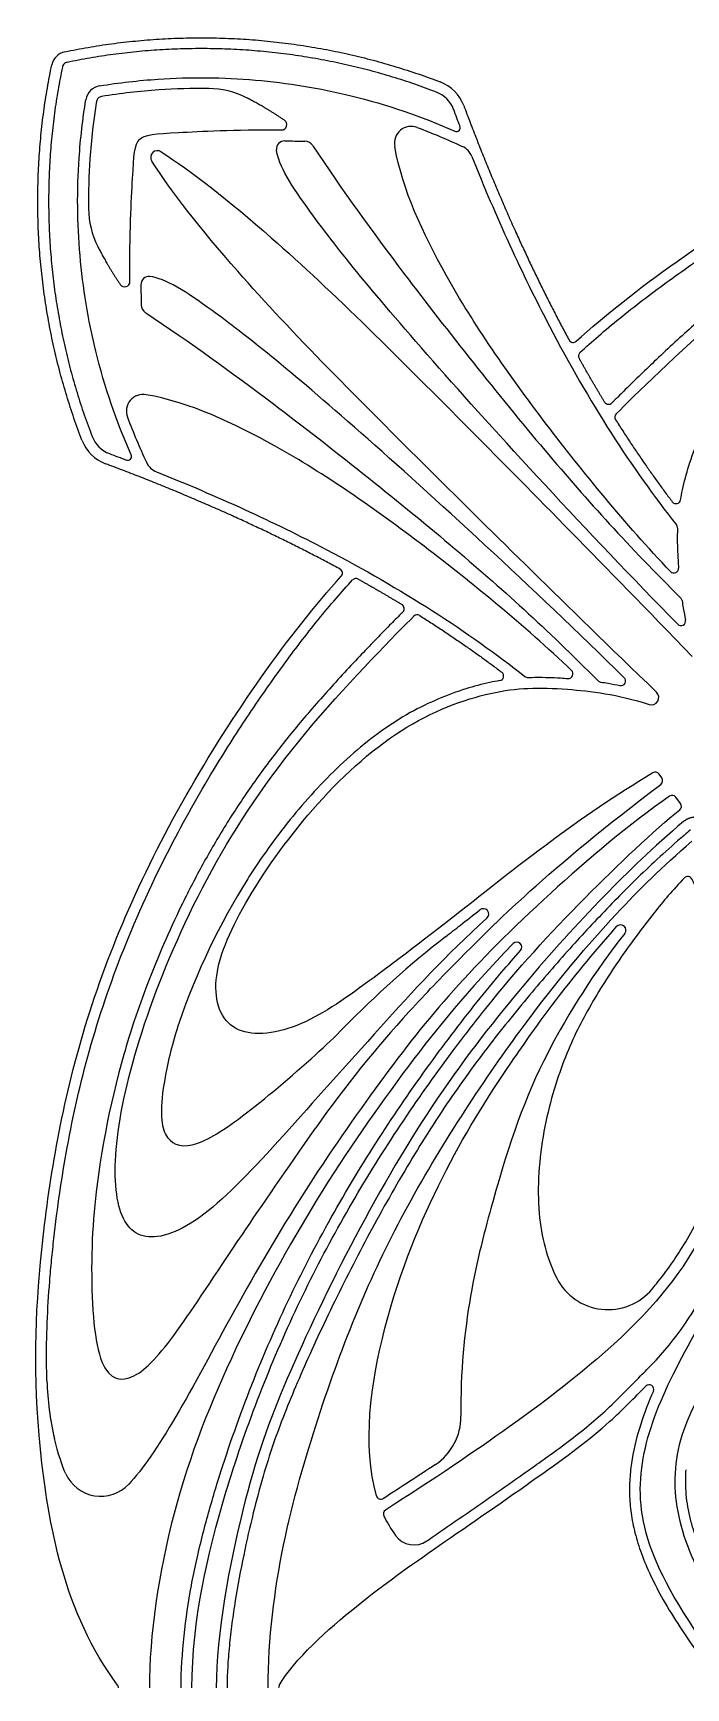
# Model space of a CAD drawing. Header units: millimetres. Extents: x -143 to 143, y -142 to 141.
# Drawn here: x -91.37 to -73.36, y -96.54 to -50.89 of the extents above; entities that cross this region are included whole.
import ezdxf

# ---------------------------------------------------------------- set-up
doc = ezdxf.new("R2010")
doc.units = ezdxf.units.MM
doc.header["$MEASUREMENT"] = 0
doc.layers.add('Layer 03', color=5, linetype='Continuous')

msp = doc.modelspace()

# ---------------------------------------------------------------- linework, layer by layer
at = {"layer": 'Layer 03'}
for p, q in [((-74.02, -71.434), (-74.097, -71.33)), ((-73.504, -72.139), (-73.63, -71.968)), ((-87.284, -96.541), (-87.284, -96.537))]:
    msp.add_line(p, q, dxfattribs=at)
for centre, radius, start, end in [((-90.395, -51.856), 0.465, 135, 168.3154), ((-90.395, -51.856), 0.465, 101.6846, 135), ((-90.395, -51.856), 0.166, 135, 168.3154), ((-90.395, -51.856), 0.166, 101.6846, 135), ((-89.451, -52.8), 0.465, 135, 170.7889), ((-89.451, -52.8), 0.465, 99.2111, 135), ((-86.548, -54.794), 2.378, 63.3282, 89.2967), ((-80.535, -53.283), 1.123, 20.7449, 68.9629), ((-89.451, -52.8), 0.166, 135, 170.7889), ((-89.451, -52.8), 0.166, 99.2111, 135), ((-80.535, -53.283), 0.824, 20.5054, 69.0096), ((-84.51, -53.413), 0.146, 269.2704, 56.0696), ((-84.424, -54.086), 0.227, 89.1375, 186.3046), ((-83.874, -54.141), 0.271, 33.5491, 88.4064), ((-80.931, -53.926), 0.466, 69.5004, 190.2854), ((-79.686, -53.495), 0.105, 246.1181, 20.9609), ((-87.934, -54.317), 0.187, 135, 212.9781), ((-87.934, -54.317), 0.187, 57.0219, 135), ((-79.748, -54.489), 0.526, 21.8203, 64.8963), ((-87.457, -55.703), 2.378, 180.7033, 206.6718), ((-88.838, -57.741), 0.146, 213.9304, 0.7296), ((-88.165, -57.827), 0.227, 83.6954, 180.8625), ((-88.11, -58.377), 0.271, 181.5936, 236.4509), ((-76.466, -59.292), 0.128, 208.4164, 312.3489), ((-76.19, -59.793), 0.128, 132.7807, 209.216), ((-88.325, -61.32), 0.466, 79.7146, 200.4996), ((-75.487, -60.999), 0.128, 211.3069, 315.053), ((-75.187, -61.484), 0.128, 135.2205, 212.2238), ((-88.968, -61.716), 0.824, 200.9904, 249.4946), ((-88.968, -61.716), 1.123, 201.0371, 249.2551), ((-88.756, -62.565), 0.105, 249.0391, 23.8819), ((-87.762, -62.503), 0.526, 205.1037, 248.1797), ((-73.628, -63.74), 0.128, 217.243, 350.187), ((-73.714, -64.534), 0.128, 357.4669, 38.4375), ((-82.959, -65.785), 0.128, 317.6511, 61.5836), ((-73.687, -65.653), 0.128, 223.6144, 4.2295), ((-82.458, -66.061), 0.128, 60.784, 137.2193), ((-81.253, -66.764), 0.128, 314.947, 58.6931), ((-73.587, -66.563), 0.128, 8.538, 45.1277), ((-80.767, -67.064), 0.128, 57.7762, 134.7795), ((-73.49, -67.104), 0.128, 224.4925, 11.9071), ((-76.598, -68.564), 0.128, 265.7705, 46.3856), ((-78.511, -68.623), 0.128, 279.813, 52.757), ((-77.717, -68.537), 0.128, 231.5625, 272.5331), ((-75.688, -68.664), 0.128, 224.8723, 261.462), ((-75.147, -68.761), 0.128, 258.0929, 45.5075), ((-74.307, -69.215), 0.203, 252.0828, 46.0476), ((-74.2, -71.406), 0.128, 36.5318, 121.0121), ((-74.123, -71.51), 0.128, 306.8683, 36.5318), ((-73.733, -72.043), 0.128, 36.2324, 124.5246), ((-73.607, -72.215), 0.128, 308.7425, 36.2324), ((-69.438, -84.296), 18.912, 147.8169, 161.129), ((-73.303, -74.283), 0.128, 27.5699, 135.6142), ((-78.948, -75.195), 0.152, 311.9446, 128.2365), ((-75.156, -75.635), 0.147, 321.6299, 138.5124), ((-63.266, -97.339), 27.254, 127.8444, 135.7526), ((-78.02, -76.103), 0.139, 318.4151, 135.964), ((-57.965, -99.017), 31.254, 137.4489, 144.9947), ((-65.599, -85.697), 24.19, 164.0953, 174.5631), ((-75.504, -84.517), 1.588, 207.0632, 319.9465), ((-80.614, -81.539), 8.77, 314.8451, 333.8405), ((-83.122, -87.846), 7.865, 181.645, 193.3116), ((-74.369, -88.302), 0.128, 336.196, 135.4588), ((-81.14, -89.065), 1.577, 303.6445, 0.7713), ((-89.498, -90.193), 1.061, 204.3601, 316.6185), ((-81.769, -91.207), 0.128, 195.7361, 302.6819), ((-81.575, -91.741), 0.128, 122.6251, 207.0023), ((-80.857, -91.973), 0.624, 215.1351, 304.7726), ((-89.136, -96.541), 0.128, 360, 36.8115), ((-84.464, -96.541), 0.128, 150.629, 180)]:
    msp.add_arc(centre, radius, start, end, dxfattribs=at)
for points, weights in [([(-90.49, -51.4), (-85.172, -50.301), (-80.131, -52.235)], [0.997443656326, 0.955010972844, 0.995739064271]), ([(-80.239, -52.513), (-85.198, -50.611), (-90.429, -51.693)], [0.995732443693, 0.955014493417, 0.997443507417]), ([(-90.016, -62.12), (-91.951, -57.079), (-90.851, -51.762)], [0.995739064271, 0.955010992265, 0.997443615859]), ([(-90.558, -51.822), (-91.64, -57.053), (-89.738, -62.012)], [0.997443527649, 0.955014514057, 0.995732385445]), ([(-79.484, -52.885), (-78.157, -56.435), (-76.578, -59.353)], [0.999174125056, 0.993021407767, 0.993615122786]), ([(-75.597, -61.065), (-75.955, -60.477), (-76.302, -59.855)], [0.99460200518, 0.994026204679, 0.993769464952]), ([(-75.295, -61.552), (-74.534, -62.76), (-73.73, -63.817)], [0.995140364382, 0.996635650114, 0.999548300082]), ([(-82.898, -65.673), (-85.816, -64.094), (-89.366, -62.767)], [0.993615122786, 0.993021407767, 0.999174125056]), ([(-82.396, -65.949), (-81.774, -66.296), (-81.186, -66.654)], [0.993769464952, 0.994026204679, 0.99460200518]), ([(-80.699, -66.956), (-79.491, -67.717), (-78.434, -68.521)], [0.995140365095, 0.996635650808, 0.999548300082])]:
    msp.add_rational_spline(points, weights, degree=2, dxfattribs=at)
for points, knots in [([(-76.379, -59.387), (-74.827, -57.972), (-70.189, -54.714), (-63.696, -51.97), (-57.582, -50.988), (-52.779, -50.836), (-47.758, -51.743), (-45.787, -53.218)], [630.116252, 630.116252, 630.116252, 630.116252, 637.82987, 645.745498, 653.661125, 661.576753, 669.390603, 669.390603, 669.390603, 669.390603]), ([(-76.277, -59.699), (-76.11, -59.544), (-75.752, -59.225), (-74.968, -58.572), (-73.884, -57.743), (-72.495, -56.779), (-70.845, -55.731), (-68.725, -54.538), (-66.152, -53.356), (-63.365, -52.411), (-60.694, -51.805), (-58.752, -51.526), (-57.518, -51.397), (-56.746, -51.327), (-55.787, -51.267), (-54.869, -51.252), (-54.332, -51.263), (-54.18, -51.267)], [8750.016713, 8750.016713, 8750.016713, 8750.016713, 8750.816738, 8751.702506, 8753.601734, 8755.60758, 8757.644264, 8760.466383, 8764.151665, 8767.578659, 8770.790949, 8773.76604, 8774.466769, 8775.150323, 8776.490476, 8777.8392, 8778.376462, 8778.376462, 8778.376462, 8778.376462]), ([(-89.525, -52.341), (-88.993, -52.255), (-87.565, -52.091), (-85.227, -52.111), (-82.458, -52.568), (-80.65, -53.183), (-79.728, -53.591)], [237.343389, 237.343389, 237.343389, 237.343389, 239.238986, 242.388315, 245.53158, 249.072285, 249.072285, 249.072285, 249.072285]), ([(-86.519, -52.416), (-86.979, -52.41), (-87.969, -52.438), (-88.954, -52.551), (-89.477, -52.636)], [119.541465, 119.541465, 119.541465, 119.541465, 121.156791, 123.019969, 123.019969, 123.019969, 123.019969]), ([(-88.66, -62.523), (-89.068, -61.601), (-89.684, -59.794), (-90.14, -57.024), (-90.161, -54.686), (-89.996, -53.258), (-89.91, -52.726)], [277.591529, 277.591529, 277.591529, 277.591529, 281.132234, 284.275498, 287.424828, 289.320424, 289.320424, 289.320424, 289.320424]), ([(-89.615, -52.774), (-89.7, -53.297), (-89.813, -54.282), (-89.841, -55.272), (-89.835, -55.732)], [123.700504, 123.700504, 123.700504, 123.700504, 125.563682, 127.179008, 127.179008, 127.179008, 127.179008]), ([(-63.183, -53.388), (-63.497, -53.478), (-64.154, -53.682), (-65.534, -54.179), (-66.957, -54.795), (-68.381, -55.528), (-69.461, -56.154), (-70.536, -56.857), (-71.583, -57.628), (-72.448, -58.335), (-73.307, -59.09), (-74.122, -59.843), (-74.851, -60.547), (-75.256, -60.948), (-75.379, -61.071), (-75.397, -61.089)], [8730.721544, 8730.721544, 8730.721544, 8730.721544, 8731.865581, 8733.138776, 8735.875482, 8737.307623, 8738.764868, 8740.259829, 8741.81868, 8743.331542, 8744.184127, 8745.838068, 8747.227256, 8747.748044, 8747.837932, 8747.837932, 8747.837932, 8747.837932]), ([(-66.943, -63.404), (-65.934, -62.282), (-63.876, -60.395), (-60.829, -57.702), (-58.481, -55.507), (-57.904, -53.838), (-58.888, -53.101), (-61.24, -53.138), (-64.609, -54.061), (-68.541, -55.818), (-72.178, -58.316), (-74.811, -60.923), (-75.278, -61.393)], [314.327864, 314.327864, 314.327864, 314.327864, 318.12419, 322.1203, 326.11641, 330.11252, 334.10863, 338.104741, 342.100851, 346.096961, 350.093071, 353.874413, 353.874413, 353.874413, 353.874413]), ([(-88.692, -57.74), (-88.709, -56.407), (-88.6, -54.547), (-88.57, -53.954), (-88.433, -53.818)], [106.870782, 106.870782, 106.870782, 106.870782, 109.20571, 111.671371, 111.671371, 111.671371, 111.671371]), ([(-88.433, -53.818), (-88.297, -53.681), (-87.704, -53.651), (-85.844, -53.542), (-84.512, -53.559)], [111.671371, 111.671371, 111.671371, 111.671371, 114.137032, 116.471959, 116.471959, 116.471959, 116.471959]), ([(-87.832, -54.16), (-87.026, -54.683), (-84.383, -56.727), (-79.335, -61.796), (-75.714, -65.459), (-73.182, -68.085)], [8631.931966, 8631.931966, 8631.931966, 8631.931966, 8637.707417, 8646.194065, 8654.44022, 8654.44022, 8654.44022, 8654.44022]), ([(-73.581, -67.194), (-76.073, -64.658), (-81.202, -59.058), (-83.761, -55.837), (-84.602, -54.539), (-84.649, -54.111)], [184.582336, 184.582336, 184.582336, 184.582336, 191.396001, 198.421701, 203.879684, 203.879684, 203.879684, 203.879684]), ([(-83.648, -53.992), (-82.806, -55.261), (-80.958, -57.812), (-77.198, -62.55), (-74.938, -65.038), (-73.497, -66.472)], [164.416936, 164.416936, 164.416936, 164.416936, 169.644104, 176.734833, 183.465439, 183.465439, 183.465439, 183.465439]), ([(-73.78, -65.741), (-75.035, -64.424), (-77.444, -61.47), (-79.94, -57.869), (-81.17, -55.219), (-81.389, -54.009)], [159.348372, 159.348372, 159.348372, 159.348372, 164.957375, 170.972667, 175.939154, 175.939154, 175.939154, 175.939154]), ([(-74.166, -69.069), (-76.793, -66.537), (-80.455, -62.916), (-85.524, -57.868), (-87.568, -55.225), (-88.091, -54.419)], [8608.82748, 8608.82748, 8608.82748, 8608.82748, 8617.073634, 8625.560282, 8631.335734, 8631.335734, 8631.335734, 8631.335734]), ([(-73.502, -63.762), (-73.486, -63.67), (-73.425, -63.356), (-73.274, -62.786), (-73.002, -62.048), (-72.621, -61.264), (-72.119, -60.479), (-71.508, -59.715), (-70.815, -58.984), (-70.064, -58.296), (-69.281, -57.665), (-68.597, -57.175), (-68.177, -56.901), (-68.028, -56.807)], [358.021999, 358.021999, 358.021999, 358.021999, 358.347824, 359.14772, 360.088888, 361.109051, 362.206961, 363.357499, 364.542785, 365.74245, 366.931109, 368.078289, 368.695207, 368.695207, 368.695207, 368.695207]), ([(-75.057, -68.67), (-77.593, -66.178), (-83.193, -61.049), (-86.414, -58.49), (-87.712, -57.649), (-88.141, -57.602)], [184.582336, 184.582336, 184.582336, 184.582336, 191.396, 198.421701, 203.879684, 203.879684, 203.879684, 203.879684]), ([(-88.259, -58.603), (-86.99, -59.445), (-84.439, -61.293), (-79.701, -65.053), (-77.213, -67.313), (-75.779, -68.754)], [164.416936, 164.416936, 164.416936, 164.416936, 169.644106, 176.734835, 183.465439, 183.465439, 183.465439, 183.465439]), ([(-76.51, -68.471), (-77.827, -67.216), (-80.781, -64.807), (-84.382, -62.311), (-87.032, -61.081), (-88.242, -60.862)], [159.348372, 159.348372, 159.348372, 159.348372, 164.957375, 170.972667, 175.939154, 175.939154, 175.939154, 175.939154]), ([(-73.586, -64.54), (-73.59, -64.618), (-73.597, -64.917), (-73.584, -65.286), (-73.564, -65.575), (-73.559, -65.644)], [157.686042, 157.686042, 157.686042, 157.686042, 157.9626, 158.736885, 158.980243, 158.980243, 158.980243, 158.980243]), ([(-89.033, -96.464), (-90.508, -94.493), (-91.415, -89.472), (-91.263, -84.669), (-90.281, -78.555), (-87.537, -72.062), (-84.279, -67.424), (-82.864, -65.872)], [547.800852, 547.800852, 547.800852, 547.800852, 555.6147, 563.530329, 571.445958, 579.361586, 587.075204, 587.075204, 587.075204, 587.075204]), ([(-90.984, -88.072), (-90.988, -87.919), (-90.999, -87.382), (-90.984, -86.464), (-90.924, -85.505), (-90.854, -84.733), (-90.725, -83.499), (-90.446, -81.557), (-89.84, -78.886), (-88.895, -76.099), (-87.713, -73.526), (-86.52, -71.406), (-85.472, -69.756), (-84.508, -68.367), (-83.679, -67.283), (-83.026, -66.499), (-82.707, -66.141), (-82.552, -65.974)], [8484.891238, 8484.891238, 8484.891238, 8484.891238, 8485.4285, 8486.777224, 8488.117377, 8488.800931, 8489.50166, 8492.47675, 8495.68904, 8499.116035, 8502.801317, 8505.623436, 8507.66012, 8509.665966, 8511.565194, 8512.450962, 8513.250987, 8513.250987, 8513.250987, 8513.250987]), ([(-73.461, -66.544), (-73.45, -66.613), (-73.422, -66.791), (-73.388, -66.969), (-73.365, -67.078)], [183.561231, 183.561231, 183.561231, 183.561231, 183.8052986, 184.196405, 184.196405, 184.196405, 184.196405]), ([(-78.847, -75.308), (-79.97, -76.317), (-81.856, -78.375), (-84.549, -81.422), (-86.744, -83.77), (-88.414, -84.347), (-89.15, -83.363), (-89.113, -81.011), (-88.19, -77.642), (-86.433, -73.71), (-83.935, -70.073), (-81.329, -67.44), (-80.858, -66.973)], [314.327864, 314.327864, 314.327864, 314.327864, 318.124191, 322.120301, 326.116411, 330.112521, 334.108631, 338.104741, 342.100851, 346.096961, 350.093071, 353.874413, 353.874413, 353.874413, 353.874413]), ([(-81.162, -66.854), (-81.18, -66.872), (-81.303, -66.995), (-81.704, -67.4), (-82.408, -68.129), (-83.161, -68.944), (-83.916, -69.803), (-84.624, -70.668), (-85.394, -71.715), (-86.097, -72.79), (-86.723, -73.87), (-87.456, -75.294), (-88.072, -76.717), (-88.569, -78.098), (-88.773, -78.755), (-88.863, -79.068)], [8515.429768, 8515.429768, 8515.429768, 8515.429768, 8515.519656, 8516.040444, 8517.429632, 8519.083573, 8519.936158, 8521.44902, 8523.007871, 8524.502832, 8525.960077, 8527.392218, 8530.128924, 8531.402119, 8532.546156, 8532.546156, 8532.546156, 8532.546156]), ([(-74.266, -71.297), (-76.331, -72.538), (-79.806, -75.321), (-82.171, -77.113), (-84.095, -78.462), (-86.009, -78.622), (-86.546, -77.104), (-85.678, -75.011), (-83.746, -72.23), (-81.228, -69.905), (-78.606, -68.949), (-76.938, -68.924), (-75.236, -69.128), (-74.37, -69.409)], [8569.98526, 8569.98526, 8569.98526, 8569.98526, 8573.473565, 8577.017914, 8580.562263, 8584.106612, 8587.650961, 8591.19531, 8594.739659, 8598.284008, 8601.828357, 8605.372706, 8608.188221, 8608.188221, 8608.188221, 8608.188221]), ([(-78.489, -68.749), (-78.581, -68.765), (-78.895, -68.826), (-79.465, -68.977), (-80.203, -69.249), (-80.987, -69.63), (-81.772, -70.132), (-82.536, -70.743), (-83.267, -71.436), (-83.955, -72.187), (-84.586, -72.97), (-85.076, -73.654), (-85.351, -74.074), (-85.444, -74.223)], [358.021999, 358.021999, 358.021999, 358.021999, 358.347824, 359.14772, 360.088888, 361.109051, 362.206961, 363.357499, 364.542785, 365.74245, 366.931109, 368.07829, 368.695207, 368.695207, 368.695207, 368.695207]), ([(-77.711, -68.665), (-77.633, -68.661), (-77.334, -68.654), (-76.965, -68.667), (-76.676, -68.687), (-76.607, -68.692)], [157.686042, 157.686042, 157.686042, 157.686042, 157.9626, 158.736885, 158.980243, 158.980243, 158.980243, 158.980243]), ([(-75.707, -68.79), (-75.638, -68.801), (-75.46, -68.829), (-75.282, -68.863), (-75.173, -68.886)], [183.561231, 183.561231, 183.561231, 183.561231, 183.8052986, 184.196405, 184.196405, 184.196405, 184.196405]), ([(-80.989, -77.882), (-80.756, -77.629), (-80.241, -77.076), (-79.404, -76.24), (-77.134, -73.929), (-74.046, -71.613)], [8560.434372, 8560.434372, 8560.434372, 8560.434372, 8562.164842, 8564.243869, 8569.378177, 8569.378177, 8569.378177, 8569.378177]), ([(-73.805, -71.938), (-74.896, -72.688), (-77.363, -74.798), (-79.888, -77.336), (-81.742, -79.707), (-83.946, -82.872), (-85.845, -86.14), (-87.455, -89.206), (-88.352, -90.525), (-88.727, -90.922)], [8453.611666, 8453.611666, 8453.611666, 8453.611666, 8457.098707, 8460.860751, 8464.622795, 8468.384839, 8472.146882, 8475.908926, 8479.540366, 8479.540366, 8479.540366, 8479.540366]), ([(-86.985, -96.541), (-86.965, -94.638), (-86.17, -91.092), (-84.231, -86.066), (-81.724, -81.592), (-78.808, -77.593), (-76.404, -74.941), (-74.214, -72.866), (-73.527, -72.315)], [8419.766966, 8419.766966, 8419.766966, 8419.766966, 8425.395834, 8431.024702, 8436.65357, 8442.282438, 8447.911306, 8452.902795, 8452.902795, 8452.902795, 8452.902795]), ([(-73.418, -72.638), (-74.257, -73.343), (-75.74, -74.781), (-77.765, -77.018), (-80.231, -80.132), (-82.533, -84.071), (-84.503, -88.202), (-85.573, -91.158), (-86.312, -95.054), (-86.312, -96.541)], [589.057711, 589.057711, 589.057711, 589.057711, 593.231523, 597.9759, 602.720278, 607.464656, 612.209034, 616.953411, 621.697789, 621.697789, 621.697789, 621.697789]), ([(-73.225, -72.867), (-73.346, -72.968), (-73.685, -73.258), (-74.222, -73.743), (-74.824, -74.322), (-75.583, -75.089), (-76.517, -76.084), (-77.641, -77.381), (-78.813, -78.825), (-80.002, -80.462), (-81.144, -82.289), (-82.225, -84.232), (-83.059, -85.889), (-83.668, -87.189), (-84.071, -88.099), (-84.431, -88.964), (-84.749, -89.823), (-85.037, -90.736), (-85.308, -91.758), (-85.568, -92.901), (-85.759, -93.92), (-85.882, -94.757), (-85.954, -95.374), (-86.001, -95.967), (-86.013, -96.353), (-86.013, -96.541)], [1247.803583, 1247.803583, 1247.803583, 1247.803583, 1248.355471, 1249.372583, 1250.344529, 1251.28971, 1253.164722, 1255.137333, 1257.319106, 1259.698776, 1262.243343, 1264.883737, 1267.510236, 1268.75875, 1269.928058, 1271.006026, 1272.051535, 1273.145054, 1274.367776, 1275.766539, 1277.260484, 1278.009144, 1278.740782, 1279.441764, 1280.099006, 1280.099006, 1280.099006, 1280.099006]), ([(-84.879, -96.541), (-84.879, -93.798), (-83.522, -88.712), (-81.357, -83.445), (-77.761, -78.004), (-75.27, -75.124), (-74.03, -73.907), (-73.189, -73.18)], [1152.089105, 1152.089105, 1152.089105, 1152.089105, 1158.491206, 1164.893307, 1171.295409, 1177.69751, 1183.361443, 1183.361443, 1183.361443, 1183.361443]), ([(-73.394, -74.193), (-73.716, -74.522), (-74.359, -75.305), (-75.221, -76.455), (-76.104, -77.866), (-76.768, -79.232), (-77.374, -81.27), (-77.511, -83.638), (-77.14, -84.806), (-76.918, -85.239)], [89.124136, 89.124136, 89.124136, 89.124136, 90.593735, 92.677422, 94.761109, 96.844797, 98.928484, 101.012171, 102.999609, 102.999609, 102.999609, 102.999609]), ([(-74.289, -85.539), (-74.249, -85.491), (-74.087, -85.294), (-73.819, -84.945), (-73.467, -84.421), (-73.069, -83.73), (-72.668, -82.845), (-72.393, -81.986), (-72.23, -81.278), (-72.102, -80.543), (-72.013, -79.601), (-72.027, -78.462), (-72.124, -77.706), (-72.198, -77.334), (-72.482, -76.007), (-72.993, -74.599), (-73.189, -74.223)], [106.663297, 106.663297, 106.663297, 106.663297, 106.833107, 107.359887, 107.865368, 108.556981, 109.534705, 110.5169, 111.015324, 111.521428, 112.553347, 113.595453, 114.630436, 115.630436, 116.630436, 117.498885, 117.498885, 117.498885, 117.498885]), ([(-79.987, -75.817), (-79.85, -75.71), (-79.534, -75.464), (-79.22, -75.216), (-79.042, -75.076)], [390.957858, 390.957858, 390.957858, 390.957858, 391.568475, 392.363854, 392.363854, 392.363854, 392.363854]), ([(-81.893, -91.241), (-82.285, -89.849), (-81.816, -86.394), (-80.076, -82.239), (-78.312, -79.423), (-76.615, -77.063), (-75.266, -75.538)], [156.96674, 156.96674, 156.96674, 156.96674, 161.04416, 165.24501, 169.44586, 173.559853, 173.559853, 173.559853, 173.559853]), ([(-75.041, -75.726), (-75.853, -76.752), (-77.461, -79.264), (-78.575, -82.494), (-79.596, -86.589), (-79.562, -89.044)], [135.726183, 135.726183, 135.726183, 135.726183, 141.07044, 147.265115, 152.838848, 152.838848, 152.838848, 152.838848]), ([(-78.12, -76.007), (-79.407, -77.338), (-81.063, -79.372), (-83.575, -82.98), (-85.845, -87.122), (-87.649, -91.601), (-88.157, -95.097), (-88.157, -96.541)], [355.56031, 355.56031, 355.56031, 355.56031, 360.78753, 366.362891, 371.938253, 377.513614, 383.088975, 383.088975, 383.088975, 383.088975]), ([(-87.284, -96.537), (-87.279, -96.059), (-87.222, -95.114), (-87.015, -93.723), (-86.713, -92.372), (-86.218, -90.62), (-85.487, -88.491), (-84.444, -86.036), (-83.252, -83.707), (-81.941, -81.516), (-80.559, -79.489), (-79.38, -77.933), (-78.498, -76.861), (-78.093, -76.394), (-77.916, -76.195)], [328.365251, 328.365251, 328.365251, 328.365251, 330.04526, 331.686682, 333.303976, 334.905597, 338.081775, 341.21075, 344.270349, 347.265503, 350.178802, 352.885665, 354.124351, 355.057353, 355.057353, 355.057353, 355.057353]), ([(-72.172, -96.252), (-73.362, -94.662), (-74.595, -92.564), (-74.708, -90.331), (-73.9, -88.105), (-72.361, -85.5), (-71.022, -82.127), (-70.993, -79.53), (-71.233, -77.593), (-71.69, -76.163)], [504.591347, 504.591347, 504.591347, 504.591347, 508.115361, 511.847617, 515.579874, 519.312131, 523.044388, 526.776645, 530.344987, 530.344987, 530.344987, 530.344987]), ([(-71.49, -76.093), (-70.943, -77.508), (-70.554, -79.644), (-70.744, -82.355), (-71.22, -84.518), (-72.459, -87.56), (-73.647, -89.564), (-73.748, -91.667), (-72.857, -93.792), (-71.835, -95.25), (-70.647, -96.41)], [530.726152, 530.726152, 530.726152, 530.726152, 533.885148, 537.183077, 540.481006, 543.778935, 547.076864, 550.374793, 553.672722, 556.853391, 556.853391, 556.853391, 556.853391]), ([(-71.805, -77.894), (-71.673, -78.93), (-71.754, -81.284), (-72.876, -84.422), (-75.287, -87.277), (-78.977, -89.926), (-81.644, -91.634)], [160.32193, 160.32193, 160.32193, 160.32193, 164.937777, 170.479314, 176.020851, 181.496701, 181.496701, 181.496701, 181.496701]), ([(-87.333, -78.179), (-87.526, -78.743), (-87.888, -80.329), (-87.825, -81.425), (-87.072, -81.745), (-85.753, -80.954), (-83.888, -79.379), (-83.035, -78.575), (-82.789, -78.322)], [373.8414, 373.8414, 373.8414, 373.8414, 375.131699, 377.707818, 380.283937, 382.860056, 385.436175, 386.552235, 386.552235, 386.552235, 386.552235]), ([(-89.68, -83.405), (-89.728, -83.911), (-89.791, -85.605), (-89.587, -88.001), (-88.604, -88.164), (-87.497, -86.932), (-85.952, -84.537), (-84.4, -82.281), (-83.565, -81.088)], [8537.722015, 8537.722015, 8537.722015, 8537.722015, 8539.326043, 8542.783514, 8546.240984, 8549.698455, 8553.155926, 8555.613763, 8555.613763, 8555.613763, 8555.613763]), ([(-80.501, -92.486), (-80.452, -92.452), (-79.839, -92.027), (-78.946, -91.409), (-77.944, -90.71), (-77.281, -90.241), (-76.702, -89.823), (-76.11, -89.365), (-75.583, -88.911), (-75.091, -88.429), (-74.713, -88.041), (-74.489, -87.815), (-74.43, -87.757)], [138.284641, 138.284641, 138.284641, 138.284641, 138.494402, 140.903182, 142.101902, 142.785758, 143.755941, 144.613462, 145.412306, 146.200845, 147.029378, 147.318664, 147.318664, 147.318664, 147.318664]), ([(-84.575, -96.478), (-84.166, -95.751), (-82.258, -94.075), (-80.366, -92.752), (-77.242, -90.597), (-75.616, -89.401), (-74.773, -88.529), (-74.461, -88.212)], [288.752533, 288.752533, 288.752533, 288.752533, 291.919678, 295.178394, 298.437111, 301.695828, 303.791568, 303.791568, 303.791568, 303.791568]), ([(-74.252, -88.353), (-74.383, -88.65), (-74.622, -89.26), (-74.824, -90.054), (-74.905, -90.708), (-74.919, -91.21), (-74.875, -91.732), (-74.766, -92.278), (-74.585, -92.854), (-74.324, -93.471), (-73.966, -94.148), (-73.497, -94.909), (-72.966, -95.68), (-72.586, -96.198), (-72.41, -96.434)], [304.208517, 304.208517, 304.208517, 304.208517, 305.349042, 306.505763, 307.078274, 307.662382, 308.270284, 308.915867, 309.614873, 310.387348, 311.269798, 312.302375, 313.526044, 314.55959, 314.55959, 314.55959, 314.55959]), ([(-70.438, -96.197), (-70.592, -96.046), (-70.908, -95.73), (-71.345, -95.259), (-71.73, -94.801), (-72.039, -94.387), (-72.304, -93.982), (-72.594, -93.478), (-72.9, -92.87), (-73.126, -92.274), (-73.252, -91.806), (-73.339, -91.354), (-73.37, -90.925), (-73.355, -90.612), (-73.348, -90.525)], [211.811023, 211.811023, 211.811023, 211.811023, 212.56628, 213.381589, 214.070157, 214.665594, 215.196316, 215.769435, 216.708362, 217.586488, 218.002498, 218.411562, 219.202832, 219.510327, 219.510327, 219.510327, 219.510327])]:
    msp.add_open_spline(points, degree=3, knots=knots, dxfattribs=at)
for points, degree in [([(-84.428, -53.292), (-84.984, -52.919), (-85.481, -52.669)], 2), ([(-79.587, -53.457), (-79.646, -53.304), (-79.704, -53.149), (-79.762, -52.994)], 3), ([(-84.42, -53.859), (-84.236, -53.862), (-84.051, -53.866), (-83.866, -53.871)], 3), ([(-80.768, -53.49), (-80.347, -53.647), (-79.932, -53.822), (-79.525, -54.012)], 3), ([(-79.26, -54.293), (-78.593, -55.958), (-77.877, -57.524), (-77.119, -58.973)], 3), ([(-89.582, -56.77), (-89.332, -57.268), (-88.959, -57.823)], 2), ([(-88.392, -57.831), (-88.39, -58.016), (-88.386, -58.2), (-88.38, -58.385)], 3), ([(-77.119, -58.973), (-76.03, -61.054), (-74.853, -62.893), (-73.614, -64.454)], 3), ([(-88.761, -61.483), (-88.604, -61.904), (-88.429, -62.319), (-88.239, -62.726)], 3), ([(-89.257, -62.489), (-89.102, -62.547), (-88.947, -62.605), (-88.794, -62.664)], 3), ([(-87.958, -62.991), (-86.293, -63.658), (-84.727, -64.374), (-83.278, -65.132)], 3), ([(-83.278, -65.132), (-81.197, -66.221), (-79.359, -67.398), (-77.797, -68.637)], 3), ([(-90.464, -90.631), (-90.571, -90.395), (-90.676, -90.08), (-90.776, -89.657)], 3), ([(-80.266, -90.378), (-80.741, -90.694), (-81.22, -91.006), (-81.7, -91.314)], 3), ([(-81.69, -91.8), (-81.601, -91.974), (-81.494, -92.151), (-81.367, -92.332)], 3)]:
    msp.add_open_spline(points, degree=degree, dxfattribs=at)
msp.add_rational_spline([(-72.706, -72.709), (-72.839, -72.545), (-73.047, -72.523), (-73.257, -72.502), (-73.418, -72.638)], [1, 0.921420374374, 1, 0.921420374374, 1], degree=2, knots=[588.6830815, 588.6830815, 588.6830815, 588.8703963, 588.8703963, 589.0577111, 589.0577111, 589.0577111], dxfattribs=at)

doc.saveas('drawing.dxf')
